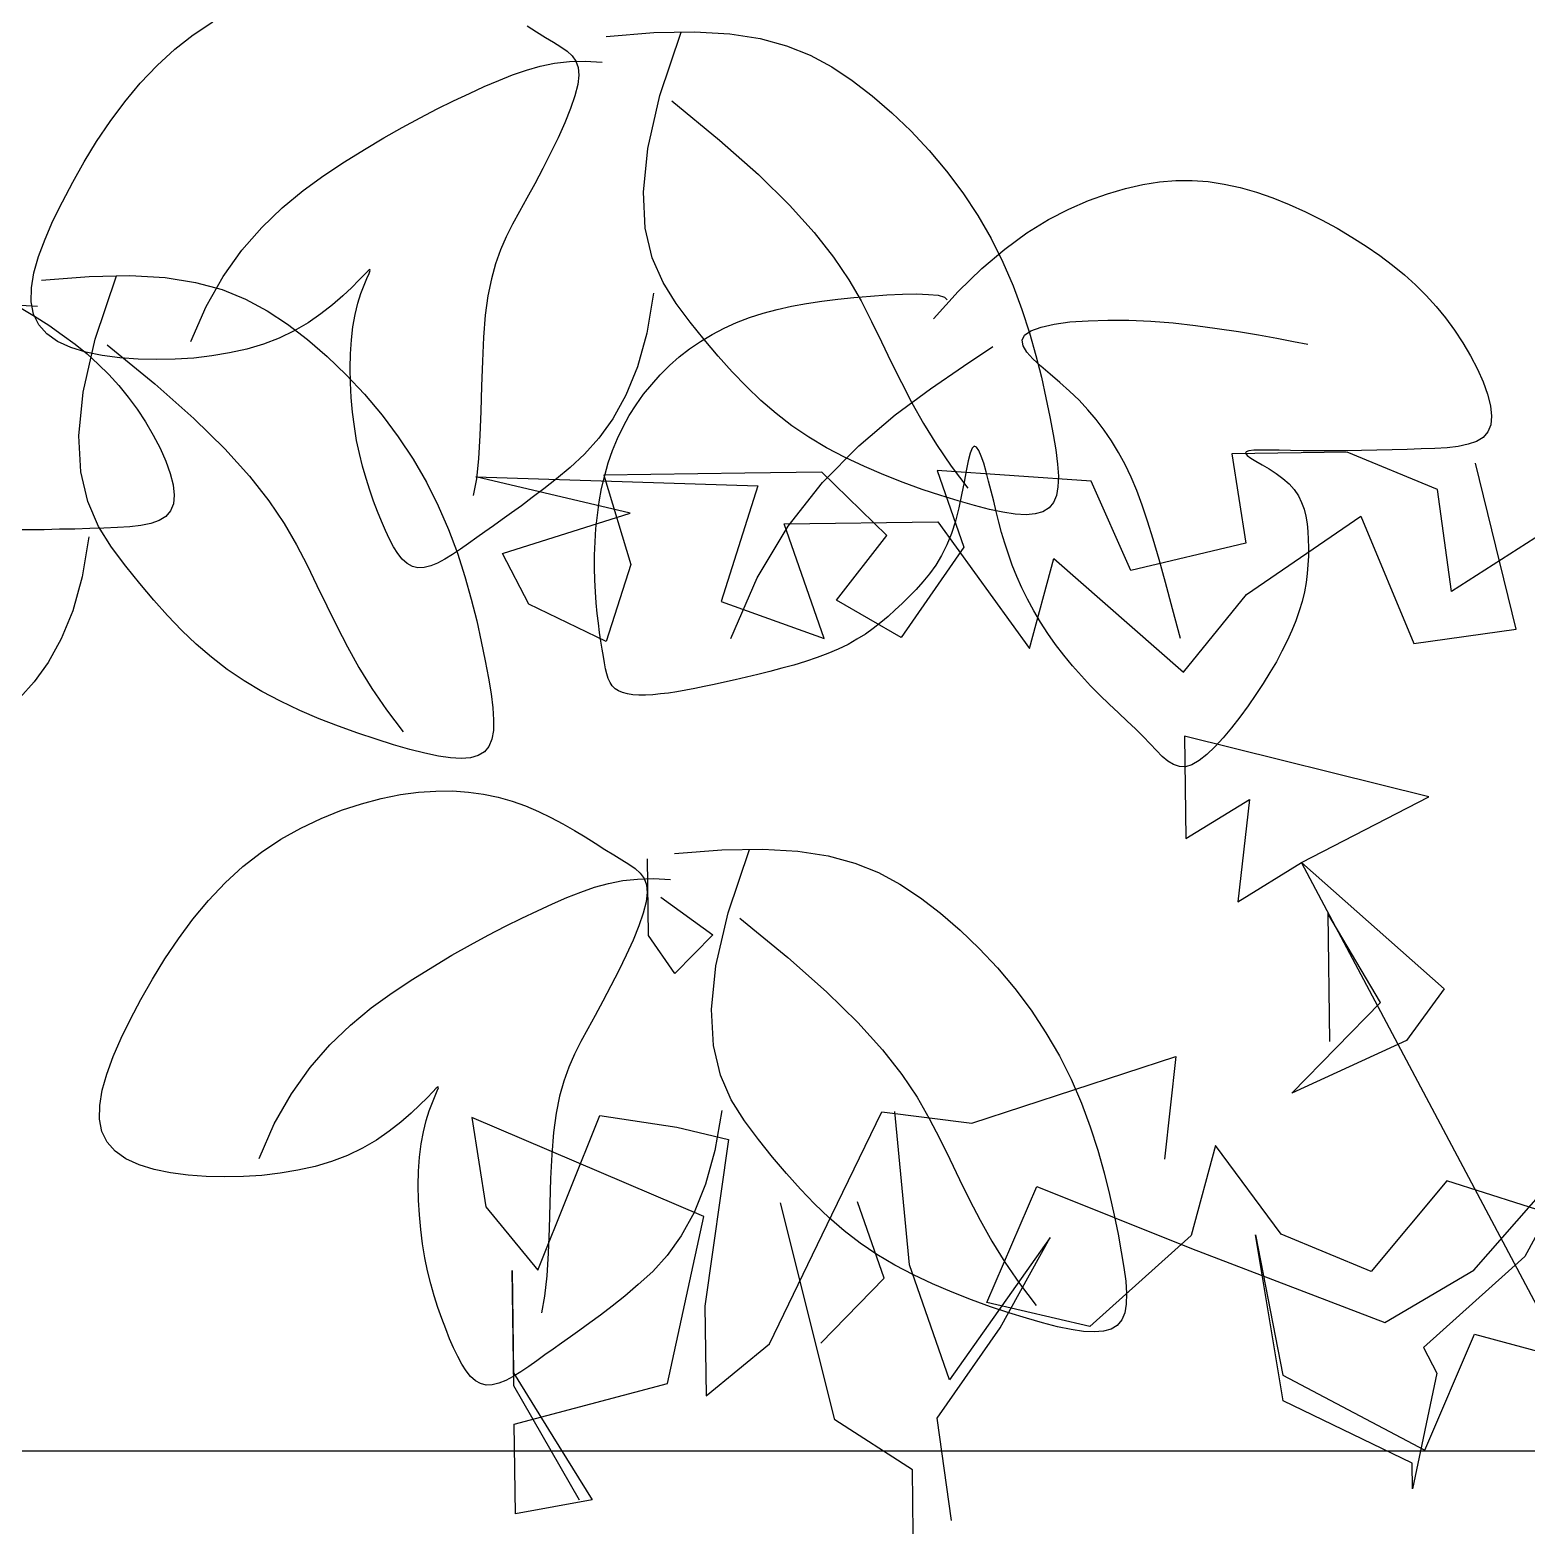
# Model space of a CAD drawing. Extents: x -1568 to -728, y -1287 to -990.
# Drawn here: x -1344.476 to -1342.608, y -1096.008 to -1094.131 of the extents above; entities that cross this region are included whole.
import ezdxf

# ---------------------------------------------------------------- set-up
doc = ezdxf.new("R2010")
doc.units = 0
doc.header["$LTSCALE"] = 5
doc.layers.get('0').update_dxf_attribs({"linetype": 'CONTINUOUS'})
for name, color, linetype in [('fz', 7, 'CONTINUOUS'), ('LH', 94, 'CONTINUOUS'), ('尺寸标注', 2, 'CONTINUOUS'), ('绿化', 3, 'CONTINUOUS')]:
    doc.layers.add(name, color=color, linetype=linetype)

# ---------------------------------------------------------------- blocks, each defined once
blk = doc.blocks.new('15')
at = {"layer": 'LH', "color": 38}
for p, q in [((-0.3763, 1.0348), (-0.3601, 1.0454)), ((-0.0986, 1.0421), (-0.0906, 1.0371)), ((-0.3918, 1.0227), (-0.3763, 1.0348)), ((-0.0906, 1.0371), (-0.0833, 1.0325)), ((-0.0833, 1.0325), (-0.0766, 1.0285)), ((-0.0766, 1.0285), (-0.0705, 1.0248)), ((-0.0327, 1.0334), (0.0068, 1.0366)), ((0.0068, 1.0366), (0.0408, 1.0373)), ((0.012, 0.9842), (0.0297, 1.0369)), ((0.0408, 1.0373), (0.0701, 1.0356)), ((0.0701, 1.0356), (0.0954, 1.0316)), ((0.0954, 1.0316), (0.1174, 1.0256)), ((-0.4065, 1.0092), (-0.3918, 1.0227)), ((-0.0705, 1.0248), (-0.0653, 1.0211)), ((-0.0653, 1.0211), (-0.0611, 1.0172)), ((-0.0611, 1.0172), (-0.058, 1.0128)), ((0.1174, 1.0256), (0.137, 1.0177)), ((0.137, 1.0177), (0.155, 1.008)), ((-0.4204, 0.9945), (-0.4065, 1.0092)), ((-0.1222, 0.9968), (-0.1106, 1.0015)), ((-0.1106, 1.0015), (-0.0991, 1.0054)), ((-0.0991, 1.0054), (-0.0876, 1.0087)), ((-0.0876, 1.0087), (-0.0757, 1.011)), ((-0.0757, 1.011), (-0.0634, 1.0124)), ((-0.0634, 1.0124), (-0.0502, 1.0127)), ((-0.058, 1.0128), (-0.0561, 1.0075)), ((-0.0561, 1.0075), (-0.0555, 1.0011)), ((-0.0502, 1.0127), (-0.0361, 1.0119)), ((0.155, 1.008), (0.172, 0.9967)), ((-0.4334, 0.9789), (-0.4204, 0.9945)), ((-0.1466, 0.986), (-0.1342, 0.9916)), ((-0.1342, 0.9916), (-0.1222, 0.9968)), ((-0.0563, 0.9933), (-0.0587, 0.984)), ((-0.0555, 1.0011), (-0.0563, 0.9933)), ((0.172, 0.9967), (0.1886, 0.984)), ((-0.4455, 0.9626), (-0.4334, 0.9789)), ((-0.1734, 0.973), (-0.1597, 0.9798)), ((-0.1597, 0.9798), (-0.1466, 0.986)), ((-0.0587, 0.984), (-0.0624, 0.9733)), ((0.0018, 0.9402), (0.012, 0.9842)), ((0.0218, 0.9797), (0.0616, 0.9471)), ((0.1886, 0.984), (0.205, 0.9699)), ((-0.2024, 0.9577), (-0.1876, 0.9657)), ((-0.1876, 0.9657), (-0.1734, 0.973)), ((-0.0624, 0.9733), (-0.0672, 0.9615)), ((0.205, 0.9699), (0.2208, 0.9547)), ((-0.4568, 0.9459), (-0.4455, 0.9626)), ((-0.2179, 0.9489), (-0.2024, 0.9577)), ((-0.0672, 0.9615), (-0.0728, 0.9491)), ((0.2208, 0.9547), (0.2361, 0.9384)), ((-0.4672, 0.929), (-0.4568, 0.9459)), ((-0.2504, 0.929), (-0.2339, 0.9394)), ((-0.2339, 0.9394), (-0.2179, 0.9489)), ((-0.0728, 0.9491), (-0.079, 0.9362)), ((-0.0018, 0.9038), (0.0018, 0.9402)), ((0.0616, 0.9471), (0.0939, 0.9184)), ((-0.4767, 0.9122), (-0.4672, 0.929)), ((-0.2676, 0.9177), (-0.2504, 0.929)), ((-0.079, 0.9362), (-0.0856, 0.9234)), ((0.2361, 0.9384), (0.2505, 0.9211)), ((-0.285, 0.9051), (-0.2676, 0.9177)), ((-0.0856, 0.9234), (-0.0922, 0.9108)), ((0.0939, 0.9184), (0.1199, 0.893)), ((0.2505, 0.9211), (0.264, 0.9031)), ((-0.4853, 0.8957), (-0.4767, 0.9122)), ((-0.3024, 0.8908), (-0.285, 0.9051)), ((-0.0922, 0.9108), (-0.0987, 0.8988)), ((-0.0002, 0.8738), (-0.0018, 0.9038)), ((0.264, 0.9031), (0.2764, 0.8844)), ((0.3686, 0.8968), (0.3843, 0.9024)), ((0.3843, 0.9024), (0.3993, 0.9068)), ((0.3993, 0.9068), (0.4137, 0.9101)), ((0.4137, 0.9101), (0.4277, 0.9123)), ((0.4277, 0.9123), (0.4414, 0.9134)), ((0.4414, 0.9134), (0.4548, 0.9135)), ((0.4548, 0.9135), (0.4681, 0.9125)), ((0.4681, 0.9125), (0.4814, 0.9105)), ((0.4814, 0.9105), (0.4947, 0.9076)), ((0.4947, 0.9076), (0.5083, 0.9037)), ((0.5083, 0.9037), (0.522, 0.899)), ((-0.4931, 0.8798), (-0.4853, 0.8957)), ((-0.3194, 0.8743), (-0.3024, 0.8908)), ((-0.0987, 0.8988), (-0.1049, 0.8877)), ((0.1199, 0.893), (0.1404, 0.8702)), ((0.3352, 0.8809), (0.3522, 0.8897)), ((0.3522, 0.8897), (0.3686, 0.8968)), ((0.522, 0.899), (0.5356, 0.8935)), ((0.5356, 0.8935), (0.5491, 0.8874)), ((-0.4997, 0.8645), (-0.4931, 0.8798)), ((-0.1106, 0.877), (-0.1159, 0.8665)), ((-0.1049, 0.8877), (-0.1106, 0.877)), ((0.2764, 0.8844), (0.2876, 0.8652)), ((0.3174, 0.8699), (0.3352, 0.8809)), ((0.5491, 0.8874), (0.5624, 0.8808)), ((0.5624, 0.8808), (0.5754, 0.8738)), ((-0.505, 0.8501), (-0.4997, 0.8645)), ((-0.3359, 0.8554), (-0.3194, 0.8743)), ((-0.1159, 0.8665), (-0.1206, 0.8557)), ((0.0056, 0.8491), (-0.0002, 0.8738)), ((0.1404, 0.8702), (0.1565, 0.8497)), ((0.2876, 0.8652), (0.2974, 0.8456)), ((0.299, 0.8564), (0.3174, 0.8699)), ((0.5754, 0.8738), (0.5878, 0.8664)), ((0.5878, 0.8664), (0.5997, 0.8588)), ((-0.3514, 0.8336), (-0.3359, 0.8554)), ((-0.1206, 0.8557), (-0.1248, 0.8442)), ((0.2799, 0.8403), (0.299, 0.8564)), ((0.5997, 0.8588), (0.6109, 0.851)), ((-0.5089, 0.8365), (-0.505, 0.8501)), ((-0.2293, 0.8393), (-0.2308, 0.8382)), ((-0.2301, 0.8361), (-0.2292, 0.8386)), ((-0.2292, 0.8386), (-0.2293, 0.8393)), ((-0.1248, 0.8442), (-0.1283, 0.8316)), ((0.0146, 0.8285), (0.0056, 0.8491)), ((0.1565, 0.8497), (0.1691, 0.8309)), ((0.2601, 0.821), (0.2799, 0.8403)), ((0.2974, 0.8456), (0.3059, 0.8259)), ((0.6109, 0.851), (0.6215, 0.8431)), ((0.6215, 0.8431), (0.6315, 0.835)), ((-0.511, 0.824), (-0.5089, 0.8365)), ((-0.5026, 0.8305), (-0.463, 0.8337)), ((-0.463, 0.8337), (-0.429, 0.8344)), ((-0.4579, 0.7813), (-0.4402, 0.834)), ((-0.429, 0.8344), (-0.3998, 0.8327)), ((-0.3998, 0.8327), (-0.3745, 0.8287)), ((-0.3745, 0.8287), (-0.3524, 0.8227)), ((-0.3657, 0.8085), (-0.3514, 0.8336)), ((-0.2385, 0.8304), (-0.2445, 0.8244)), ((-0.2339, 0.8351), (-0.2385, 0.8304)), ((-0.2368, 0.8194), (-0.2342, 0.8264)), ((-0.2342, 0.8264), (-0.2319, 0.832)), ((-0.2308, 0.8382), (-0.2339, 0.8351)), ((-0.2319, 0.832), (-0.2301, 0.8361)), ((-0.1283, 0.8316), (-0.1312, 0.8174)), ((0.0255, 0.8111), (0.0146, 0.8285)), ((0.1691, 0.8309), (0.1793, 0.8132)), ((0.6315, 0.835), (0.6408, 0.8266)), ((0.6408, 0.8266), (0.6497, 0.8178)), ((-0.5111, 0.8125), (-0.511, 0.824)), ((-0.3524, 0.8227), (-0.3328, 0.8148)), ((-0.3328, 0.8148), (-0.3149, 0.8051)), ((-0.2518, 0.8175), (-0.2604, 0.8101)), ((-0.2445, 0.8244), (-0.2518, 0.8175)), ((-0.2394, 0.8113), (-0.2368, 0.8194)), ((-0.1312, 0.8174), (-0.1334, 0.8013)), ((0.0066, 0.8198), (0.001, 0.7865)), ((0.1468, 0.813), (0.1599, 0.8146)), ((0.1599, 0.8146), (0.1734, 0.8161)), ((0.1734, 0.8161), (0.1872, 0.8173)), ((0.1872, 0.8173), (0.2007, 0.8182)), ((0.2007, 0.8182), (0.2137, 0.8188)), ((0.2137, 0.8188), (0.2254, 0.819)), ((0.2254, 0.819), (0.2355, 0.8187)), ((0.2355, 0.8187), (0.2435, 0.8179)), ((0.2396, 0.7983), (0.2601, 0.821)), ((0.2435, 0.8179), (0.2488, 0.8164)), ((0.2488, 0.8164), (0.251, 0.8142)), ((0.3059, 0.8259), (0.3132, 0.8062)), ((0.6497, 0.8178), (0.658, 0.8087)), ((-0.5201, 0.8098), (-0.506, 0.809)), ((-0.5092, 0.8023), (-0.5111, 0.8125)), ((-0.5049, 0.7934), (-0.5092, 0.8023)), ((-0.3784, 0.7796), (-0.3657, 0.8085)), ((-0.3149, 0.8051), (-0.2979, 0.7938)), ((-0.2701, 0.8025), (-0.2808, 0.7951)), ((-0.2604, 0.8101), (-0.2701, 0.8025)), ((-0.2435, 0.7918), (-0.2417, 0.802)), ((-0.2417, 0.802), (-0.2394, 0.8113)), ((-0.1334, 0.8013), (-0.1349, 0.783)), ((0.0372, 0.7955), (0.0255, 0.8111)), ((0.0866, 0.7994), (0.0978, 0.803)), ((0.0978, 0.803), (0.1095, 0.8061)), ((0.1095, 0.8061), (0.1215, 0.8088)), ((0.1215, 0.8088), (0.134, 0.811)), ((0.134, 0.811), (0.1468, 0.813)), ((0.1793, 0.8132), (0.1881, 0.7961)), ((0.3132, 0.8062), (0.3195, 0.7868)), ((0.658, 0.8087), (0.6658, 0.7991)), ((-0.4981, 0.7858), (-0.5049, 0.7934)), ((-0.2979, 0.7938), (-0.2812, 0.7811)), ((-0.2808, 0.7951), (-0.2924, 0.7883)), ((-0.2448, 0.7809), (-0.2435, 0.7918)), ((0.0489, 0.781), (0.0372, 0.7955)), ((0.0554, 0.7853), (0.0653, 0.7906)), ((0.0653, 0.7906), (0.0757, 0.7953)), ((0.0757, 0.7953), (0.0866, 0.7994)), ((0.1881, 0.7961), (0.1964, 0.7792)), ((0.3207, 0.7884), (0.3291, 0.7915)), ((0.3291, 0.7915), (0.34, 0.7939)), ((0.34, 0.7939), (0.3532, 0.7957)), ((0.3532, 0.7957), (0.3682, 0.7968)), ((0.3682, 0.7968), (0.3846, 0.7973)), ((0.3846, 0.7973), (0.4022, 0.7972)), ((0.4022, 0.7972), (0.4204, 0.7963)), ((0.4204, 0.7963), (0.439, 0.7949)), ((0.439, 0.7949), (0.4575, 0.7928)), ((0.4575, 0.7928), (0.4757, 0.7904)), ((0.4757, 0.7904), (0.4933, 0.7877)), ((0.6658, 0.7991), (0.6732, 0.789)), ((0.6732, 0.789), (0.6802, 0.7784)), ((-0.4892, 0.7796), (-0.4981, 0.7858)), ((-0.4783, 0.7745), (-0.4892, 0.7796)), ((-0.468, 0.7373), (-0.4579, 0.7813)), ((-0.4481, 0.7768), (-0.4083, 0.7442)), ((-0.318, 0.7773), (-0.3318, 0.7732)), ((-0.3048, 0.7823), (-0.318, 0.7773)), ((-0.2924, 0.7883), (-0.3048, 0.7823)), ((-0.2812, 0.7811), (-0.2649, 0.767)), ((-0.2455, 0.7693), (-0.2448, 0.7809)), ((-0.1349, 0.783), (-0.1358, 0.7631)), ((0.001, 0.7865), (-0.0068, 0.7583)), ((0.0367, 0.7733), (0.0458, 0.7796)), ((0.0458, 0.7796), (0.0554, 0.7853)), ((0.0605, 0.7672), (0.0489, 0.781)), ((0.1964, 0.7792), (0.2045, 0.7623)), ((0.3133, 0.7806), (0.3154, 0.7848)), ((0.3141, 0.7759), (0.3133, 0.7806)), ((0.3154, 0.7848), (0.3207, 0.7884)), ((0.3195, 0.7868), (0.3248, 0.7679)), ((0.4933, 0.7877), (0.51, 0.7849)), ((0.51, 0.7849), (0.5253, 0.7821)), ((0.5253, 0.7821), (0.5391, 0.7795)), ((0.5391, 0.7795), (0.551, 0.7772)), ((0.6802, 0.7784), (0.6866, 0.7675)), ((-0.4658, 0.7706), (-0.4783, 0.7745)), ((-0.4521, 0.7678), (-0.4658, 0.7706)), ((-0.4375, 0.7658), (-0.4521, 0.7678)), ((-0.4222, 0.7648), (-0.4375, 0.7658)), ((-0.4067, 0.7644), (-0.4222, 0.7648)), ((-0.3913, 0.7647), (-0.4067, 0.7644)), ((-0.3759, 0.7657), (-0.3913, 0.7647)), ((-0.3608, 0.7674), (-0.3759, 0.7657)), ((-0.3461, 0.7699), (-0.3608, 0.7674)), ((-0.3318, 0.7732), (-0.3461, 0.7699)), ((-0.2649, 0.767), (-0.249, 0.7518)), ((-0.2458, 0.7573), (-0.2455, 0.7693)), ((0.02, 0.7594), (0.0281, 0.7666)), ((0.0281, 0.7666), (0.0367, 0.7733)), ((0.0721, 0.7542), (0.0605, 0.7672)), ((0.2647, 0.7588), (0.289, 0.7752)), ((0.3173, 0.7707), (0.3141, 0.7759)), ((0.3224, 0.765), (0.3173, 0.7707)), ((0.329, 0.7588), (0.3224, 0.765)), ((0.3248, 0.7679), (0.3294, 0.7498)), ((0.6866, 0.7675), (0.6923, 0.7565)), ((-0.249, 0.7518), (-0.2338, 0.7355)), ((-0.2456, 0.7451), (-0.2458, 0.7573)), ((-0.1358, 0.7631), (-0.1365, 0.7423)), ((-0.0068, 0.7583), (-0.0164, 0.7348)), ((0.0051, 0.7438), (0.0123, 0.7518)), ((0.0123, 0.7518), (0.02, 0.7594)), ((0.0839, 0.7419), (0.0721, 0.7542)), ((0.2045, 0.7623), (0.2129, 0.7454)), ((0.2372, 0.7401), (0.2647, 0.7588)), ((0.3367, 0.7523), (0.329, 0.7588)), ((0.3448, 0.7454), (0.3367, 0.7523)), ((0.6923, 0.7565), (0.697, 0.7458)), ((-0.4083, 0.7442), (-0.3759, 0.7155)), ((-0.245, 0.7328), (-0.2456, 0.7451)), ((-0.1365, 0.7423), (-0.1371, 0.7214)), ((-0.0016, 0.7355), (0.0051, 0.7438)), ((0.096, 0.7304), (0.0839, 0.7419)), ((0.2077, 0.7184), (0.2372, 0.7401)), ((0.2129, 0.7454), (0.2217, 0.7283)), ((0.3294, 0.7498), (0.3332, 0.7326)), ((0.3529, 0.7381), (0.3448, 0.7454)), ((0.697, 0.7458), (0.7007, 0.7355)), ((-0.4717, 0.7009), (-0.468, 0.7373)), ((-0.2439, 0.7206), (-0.245, 0.7328)), ((-0.2338, 0.7355), (-0.2193, 0.7182)), ((-0.0164, 0.7348), (-0.0272, 0.7152)), ((-0.0135, 0.7178), (-0.0078, 0.7268)), ((-0.0078, 0.7268), (-0.0016, 0.7355)), ((0.1086, 0.7196), (0.096, 0.7304)), ((0.2217, 0.7283), (0.2314, 0.7111)), ((0.3332, 0.7326), (0.3364, 0.7167)), ((0.3607, 0.7306), (0.3529, 0.7381)), ((0.3681, 0.7227), (0.3607, 0.7306)), ((0.7007, 0.7355), (0.7031, 0.726)), ((0.7031, 0.726), (0.704, 0.7174)), ((-0.3759, 0.7155), (-0.35, 0.6901)), ((-0.2423, 0.7087), (-0.2439, 0.7206)), ((-0.2193, 0.7182), (-0.2058, 0.7002)), ((-0.1371, 0.7214), (-0.1378, 0.7011)), ((-0.0272, 0.7152), (-0.0388, 0.6991)), ((-0.0186, 0.7084), (-0.0135, 0.7178)), ((0.1218, 0.7094), (0.1086, 0.7196)), ((0.1774, 0.6926), (0.2077, 0.7184)), ((0.3364, 0.7167), (0.3392, 0.7022)), ((0.3751, 0.7145), (0.3681, 0.7227)), ((0.3816, 0.7058), (0.3751, 0.7145)), ((0.704, 0.7174), (0.7034, 0.7101)), ((-0.2404, 0.6972), (-0.2423, 0.7087)), ((-0.1378, 0.7011), (-0.139, 0.6821)), ((-0.0233, 0.6988), (-0.0186, 0.7084)), ((0.1358, 0.6999), (0.1218, 0.7094)), ((0.2314, 0.7111), (0.2421, 0.6936)), ((0.3392, 0.7022), (0.3413, 0.6892)), ((0.3878, 0.6968), (0.3816, 0.7058)), ((0.701, 0.7043), (0.697, 0.6997)), ((0.7034, 0.7101), (0.701, 0.7043)), ((-0.47, 0.6709), (-0.4717, 0.7009)), ((-0.35, 0.6901), (-0.3295, 0.6673)), ((-0.2381, 0.6862), (-0.2404, 0.6972)), ((-0.2058, 0.7002), (-0.1934, 0.6815)), ((-0.0388, 0.6991), (-0.0508, 0.6858)), ((-0.031, 0.6785), (-0.0274, 0.6888)), ((-0.0274, 0.6888), (-0.0233, 0.6988)), ((0.1506, 0.6911), (0.1358, 0.6999)), ((0.1473, 0.662), (0.1774, 0.6926)), ((0.1662, 0.6829), (0.1506, 0.6911)), ((0.2421, 0.6936), (0.2543, 0.6757)), ((0.2717, 0.6907), (0.2701, 0.6865)), ((0.2735, 0.6923), (0.2717, 0.6907)), ((0.2753, 0.6915), (0.2735, 0.6923)), ((0.2773, 0.6887), (0.2753, 0.6915)), ((0.2793, 0.6841), (0.2773, 0.6887)), ((0.3413, 0.6892), (0.3428, 0.6775)), ((0.3936, 0.6872), (0.3878, 0.6968)), ((0.5062, 0.6889), (0.5021, 0.6884)), ((0.5118, 0.6891), (0.5062, 0.6889)), ((0.5189, 0.6891), (0.5118, 0.6891)), ((0.5272, 0.6889), (0.5189, 0.6891)), ((0.5367, 0.6888), (0.5272, 0.6889)), ((0.5472, 0.6886), (0.5367, 0.6888)), ((0.5586, 0.6885), (0.5472, 0.6886)), ((0.5706, 0.6885), (0.5586, 0.6885)), ((0.5831, 0.6886), (0.5706, 0.6885)), ((0.5958, 0.6887), (0.5831, 0.6886)), ((0.6086, 0.689), (0.5958, 0.6887)), ((0.6213, 0.6892), (0.6086, 0.689)), ((0.6337, 0.6896), (0.6213, 0.6892)), ((0.6455, 0.69), (0.6337, 0.6896)), ((0.6567, 0.6904), (0.6455, 0.69)), ((0.667, 0.6911), (0.6567, 0.6904)), ((0.6763, 0.6922), (0.667, 0.6911)), ((0.6845, 0.6939), (0.6763, 0.6922)), ((0.6914, 0.6963), (0.6845, 0.6939)), ((0.697, 0.6997), (0.6914, 0.6963)), ((-0.2354, 0.6756), (-0.2381, 0.6862)), ((-0.1934, 0.6815), (-0.1822, 0.6623)), ((-0.139, 0.6821), (-0.1408, 0.6653)), ((-0.0508, 0.6858), (-0.0627, 0.6747)), ((-0.034, 0.6679), (-0.031, 0.6785)), ((0.1822, 0.6753), (0.1662, 0.6829)), ((0.2684, 0.6801), (0.2668, 0.6718)), ((0.2701, 0.6865), (0.2684, 0.6801)), ((0.2814, 0.6781), (0.2793, 0.6841)), ((0.2835, 0.671), (0.2814, 0.6781)), ((0.3428, 0.6775), (0.3435, 0.6674)), ((0.399, 0.6772), (0.3936, 0.6872)), ((0.404, 0.6666), (0.399, 0.6772)), ((0.4997, 0.6876), (0.4992, 0.6864)), ((0.4992, 0.6864), (0.5006, 0.6847)), ((0.5021, 0.6884), (0.4997, 0.6876)), ((0.5006, 0.6847), (0.5037, 0.6825)), ((0.5037, 0.6825), (0.5079, 0.6799)), ((0.5079, 0.6799), (0.5131, 0.6769)), ((0.5131, 0.6769), (0.5189, 0.6735)), ((-0.4642, 0.6462), (-0.47, 0.6709)), ((-0.3295, 0.6673), (-0.3134, 0.6468)), ((-0.2326, 0.6655), (-0.2354, 0.6756)), ((-0.2295, 0.6558), (-0.2326, 0.6655)), ((-0.1408, 0.6653), (-0.1435, 0.6513)), ((-0.0741, 0.6653), (-0.0846, 0.6569)), ((-0.0627, 0.6747), (-0.0741, 0.6653)), ((-0.0366, 0.657), (-0.034, 0.6679)), ((0.1984, 0.6684), (0.1822, 0.6753)), ((0.2145, 0.6621), (0.1984, 0.6684)), ((0.2543, 0.6757), (0.2683, 0.6575)), ((0.2668, 0.6718), (0.265, 0.6623)), ((0.2855, 0.6632), (0.2835, 0.671)), ((0.3435, 0.6674), (0.3432, 0.6586)), ((0.4088, 0.6554), (0.404, 0.6666)), ((0.5189, 0.6735), (0.5247, 0.6697)), ((0.5247, 0.6697), (0.5304, 0.6655)), ((0.5304, 0.6655), (0.5356, 0.661)), ((-0.2263, 0.6467), (-0.2295, 0.6558)), ((-0.1822, 0.6623), (-0.1725, 0.6427)), ((-0.0846, 0.6569), (-0.0943, 0.6495)), ((-0.0386, 0.646), (-0.0366, 0.657)), ((0.1188, 0.6257), (0.1473, 0.662)), ((0.2303, 0.6564), (0.2145, 0.6621)), ((0.2456, 0.6513), (0.2303, 0.6564)), ((0.2601, 0.6468), (0.2456, 0.6513)), ((0.2629, 0.6518), (0.2606, 0.6409)), ((0.265, 0.6623), (0.2629, 0.6518)), ((0.2876, 0.6549), (0.2855, 0.6632)), ((0.2897, 0.6465), (0.2876, 0.6549)), ((0.3419, 0.6513), (0.3395, 0.6454)), ((0.3432, 0.6586), (0.3419, 0.6513)), ((0.4133, 0.6432), (0.4088, 0.6554)), ((0.5356, 0.661), (0.5398, 0.6562)), ((0.5398, 0.6562), (0.5433, 0.651)), ((0.5433, 0.651), (0.5459, 0.6456)), ((-0.4553, 0.6256), (-0.4642, 0.6462)), ((-0.3134, 0.6468), (-0.3007, 0.628)), ((-0.223, 0.638), (-0.2263, 0.6467)), ((-0.1725, 0.6427), (-0.1639, 0.623)), ((-0.1032, 0.6428), (-0.1115, 0.6368)), ((-0.0943, 0.6495), (-0.1032, 0.6428)), ((-0.0401, 0.6348), (-0.0386, 0.646)), ((0.2606, 0.6409), (0.2578, 0.63)), ((0.2737, 0.6429), (0.2601, 0.6468)), ((0.2861, 0.6397), (0.2737, 0.6429)), ((0.2974, 0.6373), (0.2861, 0.6397)), ((0.2918, 0.6379), (0.2897, 0.6465)), ((0.3358, 0.6409), (0.3307, 0.6378)), ((0.3395, 0.6454), (0.3358, 0.6409)), ((0.4178, 0.6299), (0.4133, 0.6432)), ((0.5459, 0.6456), (0.548, 0.6399)), ((0.548, 0.6399), (0.5495, 0.634)), ((-0.3007, 0.628), (-0.2905, 0.6103)), ((-0.2197, 0.6298), (-0.223, 0.638)), ((-0.2164, 0.6221), (-0.2197, 0.6298)), ((-0.1266, 0.6261), (-0.1336, 0.6211)), ((-0.1192, 0.6313), (-0.1266, 0.6261)), ((-0.1115, 0.6368), (-0.1192, 0.6313)), ((-0.0413, 0.6237), (-0.0401, 0.6348)), ((0.2578, 0.63), (0.2545, 0.6196)), ((0.294, 0.6292), (0.2918, 0.6379)), ((0.2963, 0.6204), (0.294, 0.6292)), ((0.3076, 0.6358), (0.2974, 0.6373)), ((0.3166, 0.6353), (0.3076, 0.6358)), ((0.3243, 0.636), (0.3166, 0.6353)), ((0.3307, 0.6378), (0.3243, 0.636)), ((0.4225, 0.6149), (0.4178, 0.6299)), ((0.5495, 0.634), (0.5505, 0.6278)), ((0.5505, 0.6278), (0.5511, 0.6214)), ((-0.4632, 0.6169), (-0.4689, 0.5836)), ((-0.4444, 0.6082), (-0.4553, 0.6256)), ((-0.2131, 0.6149), (-0.2164, 0.6221)), ((-0.2097, 0.6086), (-0.2131, 0.6149)), ((-0.1639, 0.623), (-0.1566, 0.6033)), ((-0.1405, 0.6163), (-0.1473, 0.6114)), ((-0.1336, 0.6211), (-0.1405, 0.6163)), ((-0.042, 0.6126), (-0.0413, 0.6237)), ((0.093, 0.5827), (0.1188, 0.6257)), ((0.2545, 0.6196), (0.2506, 0.6101)), ((0.2989, 0.6115), (0.2963, 0.6204)), ((0.4274, 0.598), (0.4225, 0.6149)), ((0.5511, 0.6214), (0.5515, 0.6147)), ((0.5515, 0.6147), (0.5516, 0.6079)), ((-0.4326, 0.5926), (-0.4444, 0.6082)), ((-0.2905, 0.6103), (-0.2817, 0.5932)), ((-0.2061, 0.603), (-0.2097, 0.6086)), ((-0.2024, 0.5983), (-0.2061, 0.603)), ((-0.1605, 0.6023), (-0.1669, 0.5984)), ((-0.154, 0.6067), (-0.1605, 0.6023)), ((-0.1566, 0.6033), (-0.1503, 0.5839)), ((-0.1473, 0.6114), (-0.154, 0.6067)), ((-0.0424, 0.6017), (-0.042, 0.6126)), ((-0.0424, 0.5911), (-0.0424, 0.6017)), ((0.2463, 0.6014), (0.2415, 0.5934)), ((0.2506, 0.6101), (0.2463, 0.6014)), ((0.3019, 0.6024), (0.2989, 0.6115)), ((0.3051, 0.5932), (0.3019, 0.6024)), ((0.5516, 0.6009), (0.5512, 0.5937)), ((0.5516, 0.6079), (0.5516, 0.6009)), ((-0.4209, 0.5781), (-0.4326, 0.5926)), ((-0.2817, 0.5932), (-0.2734, 0.5763)), ((-0.1984, 0.5948), (-0.2024, 0.5983)), ((-0.194, 0.5923), (-0.1984, 0.5948)), ((-0.1894, 0.5912), (-0.194, 0.5923)), ((-0.1843, 0.5913), (-0.1894, 0.5912)), ((-0.1788, 0.5927), (-0.1843, 0.5913)), ((-0.173, 0.5951), (-0.1788, 0.5927)), ((-0.1669, 0.5984), (-0.173, 0.5951)), ((-0.0422, 0.5809), (-0.0424, 0.5911)), ((0.2415, 0.5934), (0.2363, 0.5861)), ((0.3089, 0.5839), (0.3051, 0.5932)), ((0.4327, 0.5788), (0.4274, 0.598)), ((0.5512, 0.5937), (0.5506, 0.5863)), ((-0.4689, 0.5836), (-0.4767, 0.5554)), ((-0.4093, 0.5643), (-0.4209, 0.5781)), ((-0.2734, 0.5763), (-0.2653, 0.5594)), ((-0.1503, 0.5839), (-0.145, 0.565)), ((-0.0417, 0.5712), (-0.0422, 0.5809)), ((0.0709, 0.5323), (0.093, 0.5827)), ((0.2308, 0.5794), (0.2252, 0.5731)), ((0.2363, 0.5861), (0.2308, 0.5794)), ((0.3131, 0.5745), (0.3089, 0.5839)), ((0.4386, 0.557), (0.4327, 0.5788)), ((0.5496, 0.5788), (0.5482, 0.5711)), ((0.5506, 0.5863), (0.5496, 0.5788)), ((-0.3977, 0.5513), (-0.4093, 0.5643)), ((-0.145, 0.565), (-0.1405, 0.5469)), ((-0.041, 0.5619), (-0.0417, 0.5712)), ((0.2194, 0.5672), (0.2135, 0.5615)), ((0.2252, 0.5731), (0.2194, 0.5672)), ((0.3178, 0.565), (0.3131, 0.5745)), ((0.323, 0.5554), (0.3178, 0.565)), ((0.5482, 0.5711), (0.5463, 0.5632)), ((-0.4767, 0.5554), (-0.4862, 0.5319)), ((-0.386, 0.539), (-0.3977, 0.5513)), ((-0.2653, 0.5594), (-0.257, 0.5425)), ((-0.0402, 0.5532), (-0.041, 0.5619)), ((-0.0392, 0.5449), (-0.0402, 0.5532)), ((0.2077, 0.556), (0.2018, 0.5507)), ((0.2135, 0.5615), (0.2077, 0.556)), ((0.3287, 0.5459), (0.323, 0.5554)), ((0.4452, 0.5322), (0.4386, 0.557)), ((0.544, 0.5552), (0.5411, 0.5471)), ((0.5463, 0.5632), (0.544, 0.5552)), ((-0.3739, 0.5275), (-0.386, 0.539)), ((-0.257, 0.5425), (-0.2481, 0.5254)), ((-0.1405, 0.5469), (-0.1367, 0.5297)), ((-0.0382, 0.5372), (-0.0392, 0.5449)), ((0.1895, 0.5407), (0.1829, 0.536)), ((0.1957, 0.5456), (0.1895, 0.5407)), ((0.2018, 0.5507), (0.1957, 0.5456)), ((0.3347, 0.5365), (0.3287, 0.5459)), ((0.5378, 0.5388), (0.534, 0.5303)), ((0.5411, 0.5471), (0.5378, 0.5388)), ((-0.4862, 0.5319), (-0.497, 0.5123)), ((-0.3613, 0.5167), (-0.3739, 0.5275)), ((-0.1367, 0.5297), (-0.1334, 0.5138)), ((-0.0371, 0.5301), (-0.0382, 0.5372)), ((-0.036, 0.5235), (-0.0371, 0.5301)), ((0.1685, 0.5274), (0.1604, 0.5235)), ((0.1759, 0.5316), (0.1685, 0.5274)), ((0.1829, 0.536), (0.1759, 0.5316)), ((0.3412, 0.5273), (0.3347, 0.5365)), ((0.348, 0.5183), (0.3412, 0.5273)), ((0.534, 0.5303), (0.5296, 0.5217)), ((-0.3481, 0.5065), (-0.3613, 0.5167)), ((-0.2481, 0.5254), (-0.2385, 0.5082)), ((-0.1334, 0.5138), (-0.1307, 0.4993)), ((-0.035, 0.5174), (-0.036, 0.5235)), ((-0.0341, 0.512), (-0.035, 0.5174)), ((0.1331, 0.5132), (0.1233, 0.5102)), ((0.1427, 0.5164), (0.1331, 0.5132)), ((0.1518, 0.5198), (0.1427, 0.5164)), ((0.1604, 0.5235), (0.1518, 0.5198)), ((0.3552, 0.5095), (0.348, 0.5183)), ((0.5296, 0.5217), (0.5249, 0.5129)), ((-0.497, 0.5123), (-0.5087, 0.4962)), ((-0.3341, 0.497), (-0.3481, 0.5065)), ((-0.2385, 0.5082), (-0.2277, 0.4907)), ((-0.0332, 0.5071), (-0.0341, 0.512)), ((-0.0322, 0.5028), (-0.0332, 0.5071)), ((-0.031, 0.499), (-0.0322, 0.5028)), ((0.0935, 0.5024), (0.0839, 0.5001)), ((0.1034, 0.5049), (0.0935, 0.5024)), ((0.1134, 0.5075), (0.1034, 0.5049)), ((0.1233, 0.5102), (0.1134, 0.5075)), ((0.3627, 0.5011), (0.3552, 0.5095)), ((0.3704, 0.493), (0.3627, 0.5011)), ((0.5196, 0.504), (0.5139, 0.4949)), ((0.5249, 0.5129), (0.5196, 0.504)), ((-0.5087, 0.4962), (-0.5207, 0.4829)), ((-0.3192, 0.4882), (-0.3341, 0.497)), ((-0.3037, 0.48), (-0.3192, 0.4882)), ((-0.2277, 0.4907), (-0.2155, 0.4728)), ((-0.1307, 0.4993), (-0.1285, 0.4863)), ((-0.0295, 0.4957), (-0.031, 0.499)), ((-0.0277, 0.4929), (-0.0295, 0.4957)), ((-0.0254, 0.4905), (-0.0277, 0.4929)), ((-0.0226, 0.4886), (-0.0254, 0.4905)), ((-0.0192, 0.4872), (-0.0226, 0.4886)), ((0.0334, 0.4892), (0.0261, 0.4879)), ((0.041, 0.4906), (0.0334, 0.4892)), ((0.0489, 0.4922), (0.041, 0.4906)), ((0.0571, 0.494), (0.0489, 0.4922)), ((0.0657, 0.4959), (0.0571, 0.494)), ((0.0746, 0.4979), (0.0657, 0.4959)), ((0.0839, 0.5001), (0.0746, 0.4979)), ((0.3781, 0.4852), (0.3704, 0.493)), ((0.5139, 0.4949), (0.5079, 0.4857)), ((-0.2877, 0.4724), (-0.3037, 0.48)), ((-0.1285, 0.4863), (-0.127, 0.4746)), ((-0.0151, 0.4862), (-0.0192, 0.4872)), ((-0.0106, 0.4855), (-0.0151, 0.4862)), ((-0.0055, 0.4852), (-0.0106, 0.4855)), ((0.0001, 0.4852), (-0.0055, 0.4852)), ((0.006, 0.4855), (0.0001, 0.4852)), ((0.0124, 0.4861), (0.006, 0.4855)), ((0.0191, 0.4869), (0.0124, 0.4861)), ((0.0261, 0.4879), (0.0191, 0.4869)), ((0.3859, 0.4777), (0.3781, 0.4852)), ((0.3935, 0.4705), (0.3859, 0.4777)), ((0.5014, 0.4762), (0.4946, 0.4669)), ((0.5079, 0.4857), (0.5014, 0.4762)), ((-0.2715, 0.4655), (-0.2877, 0.4724)), ((-0.2554, 0.4592), (-0.2715, 0.4655)), ((-0.2155, 0.4728), (-0.2016, 0.4546)), ((-0.127, 0.4746), (-0.1264, 0.4645)), ((-0.1264, 0.4645), (-0.1266, 0.4557)), ((0.4008, 0.4636), (0.3935, 0.4705)), ((0.4077, 0.457), (0.4008, 0.4636)), ((0.4946, 0.4669), (0.4877, 0.4579)), ((-0.2395, 0.4535), (-0.2554, 0.4592)), ((-0.2242, 0.4484), (-0.2395, 0.4535)), ((-0.1266, 0.4557), (-0.1279, 0.4484)), ((0.414, 0.4507), (0.4077, 0.457)), ((0.4198, 0.4447), (0.414, 0.4507)), ((0.4877, 0.4579), (0.4807, 0.4496)), ((-0.2097, 0.4439), (-0.2242, 0.4484)), ((-0.1962, 0.44), (-0.2097, 0.4439)), ((-0.1837, 0.4368), (-0.1962, 0.44)), ((-0.1304, 0.4425), (-0.1341, 0.438)), ((-0.1279, 0.4484), (-0.1304, 0.4425)), ((0.4251, 0.4391), (0.4198, 0.4447)), ((0.43, 0.4342), (0.4251, 0.4391)), ((0.4738, 0.442), (0.4671, 0.4356)), ((0.4807, 0.4496), (0.4738, 0.442)), ((-0.1724, 0.4344), (-0.1837, 0.4368)), ((-0.1622, 0.4329), (-0.1724, 0.4344)), ((-0.1533, 0.4324), (-0.1622, 0.4329)), ((-0.1456, 0.433), (-0.1533, 0.4324)), ((-0.1392, 0.4349), (-0.1456, 0.433)), ((-0.1341, 0.438), (-0.1392, 0.4349)), ((0.4347, 0.4303), (0.43, 0.4342)), ((0.4394, 0.4274), (0.4347, 0.4303)), ((0.4442, 0.4258), (0.4394, 0.4274)), ((0.4492, 0.4256), (0.4442, 0.4258)), ((0.4547, 0.4272), (0.4492, 0.4256)), ((0.4607, 0.4306), (0.4547, 0.4272)), ((0.4671, 0.4356), (0.4607, 0.4306)), ((-0.2199, 0.3991), (-0.204, 0.4023)), ((-0.204, 0.4023), (-0.1888, 0.4043)), ((-0.1888, 0.4043), (-0.1744, 0.4053)), ((-0.1744, 0.4053), (-0.1606, 0.4054)), ((-0.1606, 0.4054), (-0.1474, 0.4045)), ((-0.1474, 0.4045), (-0.1348, 0.4027)), ((-0.1348, 0.4027), (-0.1227, 0.4002)), ((-0.2699, 0.3825), (-0.253, 0.3893)), ((-0.253, 0.3893), (-0.2363, 0.3948)), ((-0.2363, 0.3948), (-0.2199, 0.3991)), ((-0.1227, 0.4002), (-0.111, 0.3969)), ((-0.111, 0.3969), (-0.0998, 0.393)), ((-0.0998, 0.393), (-0.089, 0.3884)), ((-0.089, 0.3884), (-0.0787, 0.3834)), ((-0.2868, 0.3745), (-0.2699, 0.3825)), ((-0.0787, 0.3834), (-0.0687, 0.3781)), ((-0.0687, 0.3781), (-0.0592, 0.3726)), ((-0.3195, 0.3545), (-0.3034, 0.3652)), ((-0.3034, 0.3652), (-0.2868, 0.3745)), ((-0.0592, 0.3726), (-0.0503, 0.3671)), ((-0.0503, 0.3671), (-0.0418, 0.3618)), ((-0.335, 0.3424), (-0.3195, 0.3545)), ((-0.0418, 0.3618), (-0.0339, 0.3568)), ((-0.0339, 0.3568), (-0.0265, 0.3522)), ((-0.0265, 0.3522), (-0.0198, 0.3482)), ((0.024, 0.3532), (0.0636, 0.3564)), ((0.0636, 0.3564), (0.0976, 0.357)), ((0.0687, 0.3039), (0.0864, 0.3566)), ((0.0976, 0.357), (0.1268, 0.3553)), ((0.1268, 0.3553), (0.1521, 0.3514)), ((0.1521, 0.3514), (0.1742, 0.3453)), ((-0.3497, 0.3289), (-0.335, 0.3424)), ((-0.0198, 0.3482), (-0.0138, 0.3445)), ((-0.0138, 0.3445), (-0.0086, 0.3409)), ((-0.0086, 0.3409), (-0.0044, 0.337)), ((0.1742, 0.3453), (0.1938, 0.3374)), ((-0.3636, 0.3142), (-0.3497, 0.3289)), ((-0.0424, 0.3252), (-0.0308, 0.3284)), ((-0.0308, 0.3284), (-0.019, 0.3308)), ((-0.019, 0.3308), (-0.0066, 0.3321)), ((-0.0066, 0.3321), (0.0065, 0.3325)), ((-0.0044, 0.337), (-0.0012, 0.3325)), ((-0.0012, 0.3325), (0.0007, 0.3272)), ((0.0007, 0.3272), (0.0013, 0.3209)), ((0.0065, 0.3325), (0.0207, 0.3316)), ((0.1938, 0.3374), (0.2117, 0.3277)), ((0.2117, 0.3277), (0.2287, 0.3164)), ((-0.3766, 0.2986), (-0.3636, 0.3142)), ((-0.0774, 0.3114), (-0.0654, 0.3166)), ((-0.0654, 0.3166), (-0.0538, 0.3212)), ((-0.0538, 0.3212), (-0.0424, 0.3252)), ((0.0005, 0.3131), (-0.0019, 0.3037)), ((0.0013, 0.3209), (0.0005, 0.3131)), ((0.2287, 0.3164), (0.2454, 0.3037)), ((-0.103, 0.2995), (-0.0899, 0.3057)), ((-0.0899, 0.3057), (-0.0774, 0.3114)), ((-0.0019, 0.3037), (-0.0056, 0.293)), ((0.0586, 0.2599), (0.0687, 0.3039)), ((0.2454, 0.3037), (0.2617, 0.2896)), ((-0.3887, 0.2823), (-0.3766, 0.2986)), ((-0.1309, 0.2854), (-0.1166, 0.2928)), ((-0.1166, 0.2928), (-0.103, 0.2995)), ((-0.0056, 0.293), (-0.0104, 0.2813)), ((0.0785, 0.2994), (0.1183, 0.2669)), ((0.2617, 0.2896), (0.2776, 0.2744)), ((-0.4, 0.2656), (-0.3887, 0.2823)), ((-0.1611, 0.2686), (-0.1457, 0.2774)), ((-0.1457, 0.2774), (-0.1309, 0.2854)), ((-0.0104, 0.2813), (-0.016, 0.2688)), ((-0.4104, 0.2487), (-0.4, 0.2656)), ((-0.1771, 0.2591), (-0.1611, 0.2686)), ((-0.016, 0.2688), (-0.0222, 0.256)), ((0.1183, 0.2669), (0.1507, 0.2382)), ((0.2776, 0.2744), (0.2928, 0.2581)), ((-0.1937, 0.2487), (-0.1771, 0.2591)), ((-0.0222, 0.256), (-0.0288, 0.2431)), ((0.0549, 0.2235), (0.0586, 0.2599)), ((0.2928, 0.2581), (0.3073, 0.2409)), ((-0.4199, 0.2319), (-0.4104, 0.2487)), ((-0.2108, 0.2374), (-0.1937, 0.2487)), ((-0.0288, 0.2431), (-0.0355, 0.2305)), ((0.1507, 0.2382), (0.1766, 0.2127)), ((0.3073, 0.2409), (0.3208, 0.2229)), ((-0.4286, 0.2154), (-0.4199, 0.2319)), ((-0.2282, 0.2248), (-0.2108, 0.2374)), ((-0.0355, 0.2305), (-0.042, 0.2186)), ((-0.4363, 0.1995), (-0.4286, 0.2154)), ((-0.2456, 0.2105), (-0.2282, 0.2248)), ((-0.042, 0.2186), (-0.0481, 0.2074)), ((0.0566, 0.1935), (0.0549, 0.2235)), ((0.3208, 0.2229), (0.3332, 0.2042)), ((-0.2627, 0.1941), (-0.2456, 0.2105)), ((-0.0481, 0.2074), (-0.0539, 0.1968)), ((0.1766, 0.2127), (0.1972, 0.19)), ((0.3332, 0.2042), (0.3444, 0.185)), ((-0.4429, 0.1843), (-0.4363, 0.1995)), ((-0.2791, 0.1752), (-0.2627, 0.1941)), ((-0.0539, 0.1968), (-0.0591, 0.1863)), ((0.0624, 0.1688), (0.0566, 0.1935)), ((0.1972, 0.19), (0.2132, 0.1694)), ((-0.4483, 0.1698), (-0.4429, 0.1843)), ((-0.0639, 0.1755), (-0.068, 0.1639)), ((-0.0591, 0.1863), (-0.0639, 0.1755)), ((0.3444, 0.185), (0.3542, 0.1654)), ((-0.4521, 0.1563), (-0.4483, 0.1698)), ((-0.2946, 0.1533), (-0.2791, 0.1752)), ((-0.068, 0.1639), (-0.0716, 0.1513)), ((0.0713, 0.1483), (0.0624, 0.1688)), ((0.2132, 0.1694), (0.2259, 0.1506)), ((0.3542, 0.1654), (0.3627, 0.1456)), ((-0.4542, 0.1437), (-0.4521, 0.1563)), ((-0.3089, 0.1282), (-0.2946, 0.1533)), ((-0.1771, 0.1549), (-0.1817, 0.1501)), ((-0.1774, 0.1461), (-0.1751, 0.1517)), ((-0.1741, 0.1579), (-0.1771, 0.1549)), ((-0.1751, 0.1517), (-0.1734, 0.1558)), ((-0.1726, 0.1591), (-0.1741, 0.1579)), ((-0.1734, 0.1558), (-0.1724, 0.1583)), ((-0.1724, 0.1583), (-0.1726, 0.1591)), ((-0.0716, 0.1513), (-0.0744, 0.1371)), ((0.2259, 0.1506), (0.2361, 0.1329)), ((-0.4544, 0.1323), (-0.4542, 0.1437)), ((-0.1877, 0.1441), (-0.1951, 0.1372)), ((-0.1817, 0.1501), (-0.1877, 0.1441)), ((-0.1826, 0.131), (-0.18, 0.1392)), ((-0.18, 0.1392), (-0.1774, 0.1461)), ((0.0634, 0.1395), (0.0577, 0.1062)), ((0.0823, 0.1308), (0.0713, 0.1483)), ((0.3627, 0.1456), (0.37, 0.1259)), ((-0.4524, 0.122), (-0.4544, 0.1323)), ((-0.3216, 0.0994), (-0.3089, 0.1282)), ((-0.2036, 0.1298), (-0.2133, 0.1222)), ((-0.1951, 0.1372), (-0.2036, 0.1298)), ((-0.1849, 0.1218), (-0.1826, 0.131)), ((-0.0744, 0.1371), (-0.0766, 0.121)), ((0.094, 0.1153), (0.0823, 0.1308)), ((0.2361, 0.1329), (0.2449, 0.1158)), ((0.37, 0.1259), (0.3763, 0.1065)), ((-0.4481, 0.1131), (-0.4524, 0.122)), ((-0.4414, 0.1055), (-0.4481, 0.1131)), ((-0.224, 0.1148), (-0.2356, 0.108)), ((-0.2133, 0.1222), (-0.224, 0.1148)), ((-0.1867, 0.1116), (-0.1849, 0.1218)), ((-0.0766, 0.121), (-0.0781, 0.1027)), ((0.1057, 0.1007), (0.094, 0.1153)), ((0.2449, 0.1158), (0.2532, 0.0989)), ((-0.4324, 0.0993), (-0.4414, 0.1055)), ((-0.2481, 0.1021), (-0.2612, 0.0971)), ((-0.2356, 0.108), (-0.2481, 0.1021)), ((-0.1888, 0.089), (-0.188, 0.1006)), ((-0.188, 0.1006), (-0.1867, 0.1116)), ((-0.0781, 0.1027), (-0.079, 0.0828)), ((0.0577, 0.1062), (0.0499, 0.0781)), ((0.1173, 0.0869), (0.1057, 0.1007)), ((0.3763, 0.1065), (0.3816, 0.0876)), ((-0.4215, 0.0943), (-0.4324, 0.0993)), ((-0.409, 0.0904), (-0.4215, 0.0943)), ((-0.3953, 0.0875), (-0.409, 0.0904)), ((-0.2893, 0.0897), (-0.3041, 0.0872)), ((-0.275, 0.0929), (-0.2893, 0.0897)), ((-0.2612, 0.0971), (-0.275, 0.0929)), ((-0.1891, 0.0771), (-0.1888, 0.089)), ((0.2532, 0.0989), (0.2613, 0.0821)), ((0.3816, 0.0876), (0.3861, 0.0695)), ((-0.3807, 0.0856), (-0.3953, 0.0875)), ((-0.3655, 0.0845), (-0.3807, 0.0856)), ((-0.35, 0.0841), (-0.3655, 0.0845)), ((-0.3345, 0.0844), (-0.35, 0.0841)), ((-0.3192, 0.0854), (-0.3345, 0.0844)), ((-0.3041, 0.0872), (-0.3192, 0.0854)), ((-0.1889, 0.0648), (-0.1891, 0.0771)), ((-0.079, 0.0828), (-0.0797, 0.062)), ((0.0499, 0.0781), (0.0404, 0.0545)), ((0.1289, 0.0739), (0.1173, 0.0869)), ((0.2613, 0.0821), (0.2696, 0.0651)), ((-0.1882, 0.0525), (-0.1889, 0.0648)), ((0.1406, 0.0617), (0.1289, 0.0739)), ((0.2696, 0.0651), (0.2785, 0.0481)), ((0.3861, 0.0695), (0.39, 0.0524)), ((-0.1871, 0.0403), (-0.1882, 0.0525)), ((-0.0797, 0.062), (-0.0803, 0.0411)), ((0.0404, 0.0545), (0.0296, 0.035)), ((0.1527, 0.0501), (0.1406, 0.0617)), ((0.1653, 0.0393), (0.1527, 0.0501)), ((0.39, 0.0524), (0.3932, 0.0365)), ((-0.1856, 0.0284), (-0.1871, 0.0403)), ((-0.0803, 0.0411), (-0.0811, 0.0208)), ((0.1786, 0.0291), (0.1653, 0.0393)), ((0.2785, 0.0481), (0.2881, 0.0308)), ((-0.1836, 0.0169), (-0.1856, 0.0284)), ((0.0296, 0.035), (0.018, 0.0188)), ((0.1925, 0.0197), (0.1786, 0.0291)), ((0.2881, 0.0308), (0.2989, 0.0133)), ((0.3932, 0.0365), (0.3959, 0.0219)), ((-0.1813, 0.0059), (-0.1836, 0.0169)), ((-0.0811, 0.0208), (-0.0822, 0.0019)), ((0.018, 0.0188), (0.006, 0.0055)), ((0.2074, 0.0108), (0.1925, 0.0197)), ((0.2989, 0.0133), (0.3111, -0.0045)), ((0.3959, 0.0219), (0.3981, 0.0089)), ((-0.1787, -0.0047), (-0.1813, 0.0059)), ((-0.0822, 0.0019), (-0.084, -0.015)), ((0.006, 0.0055), (-0.006, -0.0055)), ((0.223, 0.0026), (0.2074, 0.0108)), ((0.2389, -0.0049), (0.223, 0.0026)), ((0.3981, 0.0089), (0.3996, -0.0027)), ((-0.1758, -0.0148), (-0.1787, -0.0047)), ((-0.006, -0.0055), (-0.0173, -0.015)), ((0.2551, -0.0119), (0.2389, -0.0049)), ((0.2713, -0.0182), (0.2551, -0.0119)), ((0.3111, -0.0045), (0.325, -0.0228)), ((0.3996, -0.0027), (0.4002, -0.0129)), ((-0.1728, -0.0244), (-0.1758, -0.0148)), ((-0.1696, -0.0336), (-0.1728, -0.0244)), ((-0.084, -0.015), (-0.0867, -0.029)), ((-0.0279, -0.0233), (-0.0375, -0.0308)), ((-0.0173, -0.015), (-0.0279, -0.0233)), ((0.2871, -0.0239), (0.2713, -0.0182)), ((0.3024, -0.029), (0.2871, -0.0239)), ((0.4, -0.0217), (0.3987, -0.029)), ((0.4002, -0.0129), (0.4, -0.0217)), ((-0.1663, -0.0423), (-0.1696, -0.0336)), ((-0.0464, -0.0374), (-0.0547, -0.0435)), ((-0.0375, -0.0308), (-0.0464, -0.0374)), ((0.3169, -0.0335), (0.3024, -0.029)), ((0.3304, -0.0373), (0.3169, -0.0335)), ((0.3429, -0.0405), (0.3304, -0.0373)), ((0.3962, -0.0349), (0.3925, -0.0394)), ((0.3987, -0.029), (0.3962, -0.0349)), ((-0.163, -0.0505), (-0.1663, -0.0423)), ((-0.0624, -0.049), (-0.0698, -0.0542)), ((-0.0547, -0.0435), (-0.0624, -0.049)), ((0.3542, -0.0429), (0.3429, -0.0405)), ((0.3644, -0.0444), (0.3542, -0.0429)), ((0.3733, -0.0449), (0.3644, -0.0444)), ((0.381, -0.0443), (0.3733, -0.0449)), ((0.3875, -0.0425), (0.381, -0.0443)), ((0.3925, -0.0394), (0.3875, -0.0425)), ((-0.1597, -0.0582), (-0.163, -0.0505)), ((-0.1563, -0.0653), (-0.1597, -0.0582)), ((-0.0769, -0.0591), (-0.0837, -0.064)), ((-0.0698, -0.0542), (-0.0769, -0.0591)), ((-0.1529, -0.0717), (-0.1563, -0.0653)), ((-0.1494, -0.0773), (-0.1529, -0.0717)), ((-0.0972, -0.0736), (-0.1038, -0.078)), ((-0.0905, -0.0689), (-0.0972, -0.0736)), ((-0.0837, -0.064), (-0.0905, -0.0689)), ((-0.1456, -0.0819), (-0.1494, -0.0773)), ((-0.1416, -0.0855), (-0.1456, -0.0819)), ((-0.1373, -0.0879), (-0.1416, -0.0855)), ((-0.122, -0.0876), (-0.1275, -0.0889)), ((-0.1162, -0.0852), (-0.122, -0.0876)), ((-0.1101, -0.0819), (-0.1162, -0.0852)), ((-0.1038, -0.078), (-0.1101, -0.0819)), ((-0.1326, -0.0891), (-0.1373, -0.0879)), ((-0.1275, -0.0889), (-0.1326, -0.0891))]:
    blk.add_line(p, q, dxfattribs=at)
blk = doc.blocks.new('LIM43')
at = {"color": 98}
for p, q in [((942288.093, 2579500.7332), (942288.2057, 2579500.7796)), ((942288.2057, 2579500.7796), (942288.3497, 2579500.7777)), ((942288.3497, 2579500.7777), (942288.3321, 2579500.666)), ((942287.8214, 2579500.7689), (942288.0753, 2579500.6055)), ((942287.9946, 2579500.5587), (942288.0454, 2579500.7658)), ((942288.5252, 2579500.7433), (942288.7175, 2579500.7566)), ((942288.7175, 2579500.7566), (942288.6841, 2579500.6612)), ((942288.7804, 2579500.6758), (942288.8615, 2579500.7547)), ((942288.8615, 2579500.7547), (942288.9575, 2579500.7534)), ((942288.9575, 2579500.7534), (942289.1335, 2579500.751)), ((942288.4757, 2579500.632), (942288.5252, 2579500.7433)), ((942289.2935, 2579500.7488), (942288.9412, 2579500.7376)), ((942288.9412, 2579500.7376), (942288.9873, 2579500.5931)), ((942289.1335, 2579500.751), (942289.0999, 2579500.6395)), ((942289.1008, 2579500.7034), (942289.2935, 2579500.7488)), ((942288.0753, 2579500.6055), (942288.093, 2579500.7332)), ((942288.1886, 2579500.6999), (942288.1224, 2579500.5409)), ((942288.3313, 2579500.602), (942288.1886, 2579500.6999)), ((942289.2602, 2579500.6533), (942289.1008, 2579500.7034)), ((942288.7166, 2579500.6927), (942288.6024, 2579500.5344)), ((942288.9086, 2579500.6901), (942288.7166, 2579500.6927)), ((942288.8586, 2579500.5469), (942288.9086, 2579500.6901)), ((942288.3321, 2579500.666), (942288.4757, 2579500.632)), ((942288.6841, 2579500.6612), (942288.7626, 2579500.5482)), ((942288.8433, 2579500.595), (942288.7804, 2579500.6758)), ((942288.5719, 2579500.6467), (942288.41, 2579500.505)), ((942288.6024, 2579500.5344), (942288.5719, 2579500.6467)), ((942289.2273, 2579500.5898), (942289.2602, 2579500.6533)), ((942289.0999, 2579500.6395), (942289.1306, 2579500.5431)), ((942288.41, 2579500.505), (942288.3313, 2579500.602)), ((942288.7626, 2579500.5482), (942288.8433, 2579500.595)), ((942288.9873, 2579500.5931), (942288.8586, 2579500.5469)), ((942289.1306, 2579500.5431), (942289.2273, 2579500.5898)), ((942288.1224, 2579500.5409), (942287.9946, 2579500.5587)), ((942288.1038, 2579500.3493), (942288.4089, 2579500.4251)), ((942288.4089, 2579500.4251), (942288.4071, 2579500.2972)), ((942288.2627, 2579500.2672), (942288.1038, 2579500.3493)), ((942288.3278, 2579500.3462), (942288.342, 2579500.2181)), ((942288.4071, 2579500.2972), (942288.3278, 2579500.3462)), ((942287.9341, 2579499.6481), (942288.2627, 2579500.2672)), ((942288.2627, 2579500.2672), (942288.0845, 2579500.1097)), ((942288.342, 2579500.2181), (942288.2627, 2579500.2672)), ((942289.0776, 2579500.1761), (942289.0789, 2579500.272)), ((942289.0623, 2579500.2243), (942288.9976, 2579500.1772)), ((942288.1643, 2579500.0927), (942288.2298, 2579500.2037)), ((942288.2298, 2579500.2037), (942288.2276, 2579500.0438)), ((942288.9976, 2579500.1772), (942289.0449, 2579500.1286)), ((942289.0449, 2579500.1286), (942289.0776, 2579500.1761)), ((942288.0845, 2579500.1097), (942288.1316, 2579500.0451)), ((942288.2747, 2579499.9792), (942288.1643, 2579500.0927)), ((942288.1316, 2579500.0451), (942288.2747, 2579499.9792)), ((942288.6743, 2579499.9418), (942288.4194, 2579500.0252)), ((942288.4194, 2579500.0252), (942288.4337, 2579499.8971)), ((942288.7865, 2579499.9562), (942288.6743, 2579499.9418)), ((942288.7519, 2579499.7649), (942288.7705, 2579499.9565)), ((942288.8488, 2579499.8275), (942288.7865, 2579499.9562)), ((942289.0088, 2579499.8253), (942289.2985, 2579499.9492)), ((942289.1385, 2579499.9514), (942289.0423, 2579499.9368)), ((942289.2159, 2579499.7585), (942289.1385, 2579499.9514)), ((942289.2985, 2579499.9492), (942289.281, 2579499.8376)), ((942289.0423, 2579499.9368), (942288.9781, 2579499.9216)), ((942287.9059, 2579499.9203), (942287.9839, 2579499.7753)), ((942288.0477, 2579499.7585), (942287.9059, 2579499.9203)), ((942288.2883, 2579499.8032), (942288.3699, 2579499.914)), ((942288.3699, 2579499.914), (942288.4003, 2579499.8016)), ((942288.9781, 2579499.9216), (942289.0073, 2579499.7134)), ((942287.8883, 2579499.8086), (942288.0812, 2579499.8699)), ((942288.0812, 2579499.8699), (942288.1757, 2579499.7567)), ((942288.5932, 2579499.863), (942288.4001, 2579499.7856)), ((942288.6553, 2579499.7182), (942288.5932, 2579499.863)), ((942288.7837, 2579499.7484), (942288.817, 2579499.8439)), ((942288.8453, 2579499.5717), (942288.913, 2579499.8426)), ((942289.281, 2579499.8376), (942289.2159, 2579499.7585)), ((942288.9266, 2579499.6665), (942288.8488, 2579499.8275)), ((942289.054, 2579499.6168), (942289.0088, 2579499.8253)), ((942288.1757, 2579499.7567), (942288.2883, 2579499.8032)), ((942288.2855, 2579499.5953), (942288.3203, 2579499.8027)), ((942288.3203, 2579499.8027), (942288.2859, 2579499.6273)), ((942288.4003, 2579499.8016), (942288.5268, 2579499.688)), ((942288.6388, 2579499.6865), (942288.5763, 2579499.7992)), ((942288.5763, 2579499.7992), (942288.7019, 2579499.6216)), ((942288.4001, 2579499.7856), (942288.1588, 2579499.693)), ((942287.9839, 2579499.7753), (942288.1104, 2579499.6617)), ((942288.1588, 2579499.693), (942288.0477, 2579499.7585)), ((942288.7019, 2579499.6216), (942288.7519, 2579499.7649)), ((942289.246, 2579499.6142), (942289.2479, 2579499.7581)), ((942289.2479, 2579499.7581), (942289.2462, 2579499.6302)), ((942288.8626, 2579499.6674), (942288.7837, 2579499.7484)), ((942288.5268, 2579499.688), (942288.6553, 2579499.7182)), ((942289.0073, 2579499.7134), (942289.0057, 2579499.6015)), ((942288.7173, 2579499.5735), (942288.6388, 2579499.6865)), ((942288.0466, 2579499.6786), (942287.9341, 2579499.6481)), ((942288.1086, 2579499.5338), (942288.0466, 2579499.6786)), ((942289.0057, 2579499.6015), (942288.9266, 2579499.6665)), ((942288.1104, 2579499.6617), (942288.0939, 2579499.6299)), ((942288.0939, 2579499.6299), (942288.124, 2579499.4856)), ((942288.2859, 2579499.6273), (942288.1086, 2579499.5338)), ((942289.2462, 2579499.6302), (942289.1971, 2579499.5509)), ((942289.2453, 2579499.5662), (942289.054, 2579499.6168)), ((942289.164, 2579499.4714), (942289.246, 2579499.6142)), ((942288.1244, 2579499.5176), (942288.2855, 2579499.5953)), ((942288.6995, 2579499.4458), (942288.7173, 2579499.5735)), ((942288.7484, 2579499.5091), (942288.8453, 2579499.5717)), ((942289.1971, 2579499.5509), (942289.148, 2579499.4716)), ((942289.2438, 2579499.4543), (942289.2453, 2579499.5662)), ((942288.124, 2579499.4856), (942288.1244, 2579499.5176)), ((942288.7473, 2579499.4291), (942288.7484, 2579499.5091)), ((942289.148, 2579499.4716), (942289.2438, 2579499.4543))]:
    blk.add_line(p, q, dxfattribs=at)

msp = doc.modelspace()

# ---------------------------------------------------------------- linework, layer by layer
at = {"layer": '绿化'}
msp.add_line((-1367.24612, -1095.90477), (-1339.29167, -1095.90477), dxfattribs=at)

# ---------------------------------------------------------------- block references
at = {"layer": 'fz', "xscale": -1}
msp.add_blockref('LIM43', (940945.37338, -2580595.43759), dxfattribs=at)
at = {"layer": '尺寸标注', "color": 3, "xscale": 1.5, "yscale": 1.5, "zscale": 1.5}
for p in [(-1343.70811, -1095.68898), (-1345.35243, -1095.78778)]:
    msp.add_blockref('15', p, dxfattribs=at)

doc.saveas('drawing.dxf')
